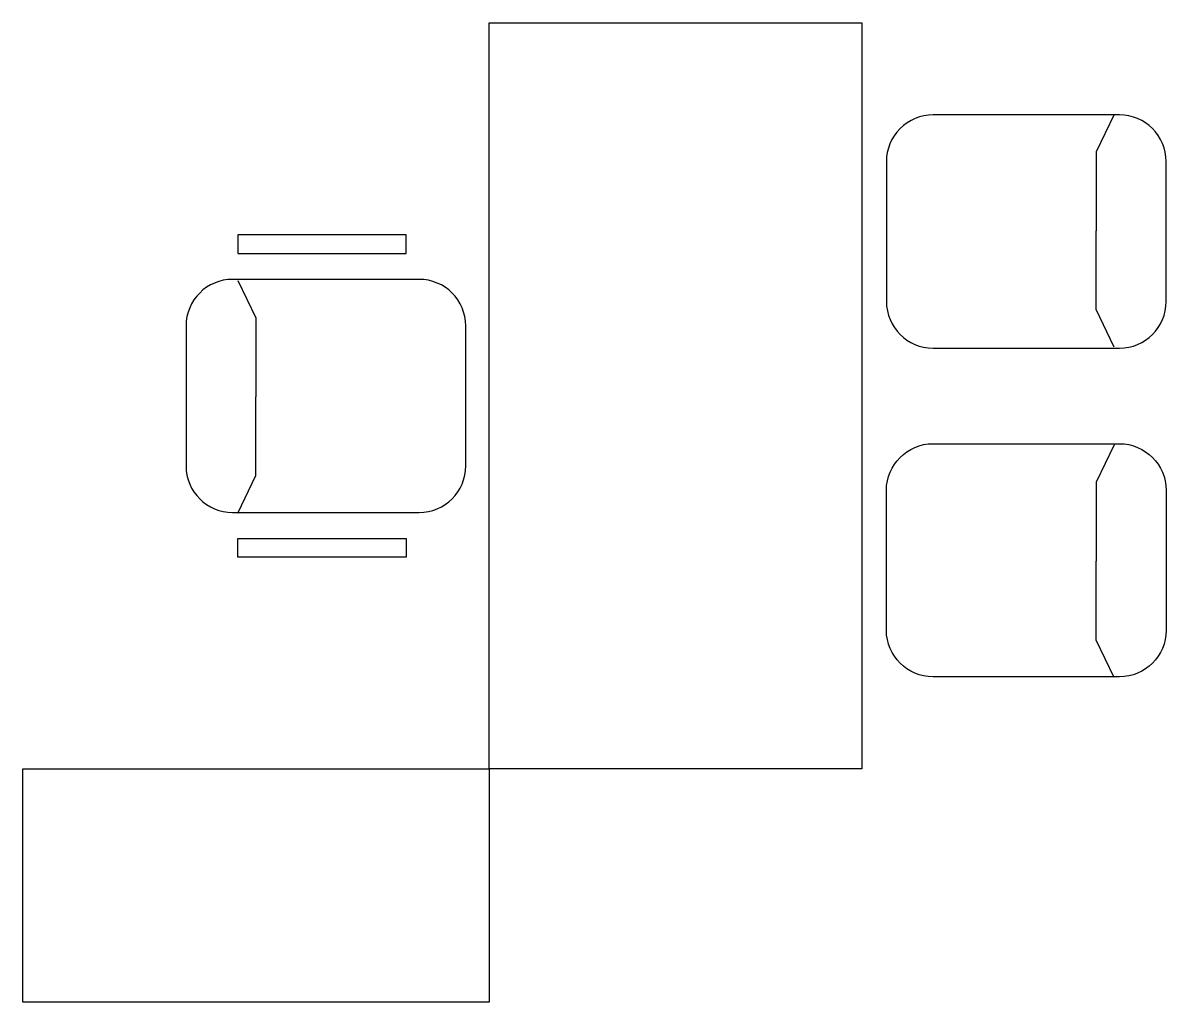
# Model space of a CAD drawing. Extents: x -1 to 1.45, y -1.3 to 0.8.
import ezdxf

# ---------------------------------------------------------------- set-up
doc = ezdxf.new("R2010")
doc.units = 0
doc.layers.get('0').update_dxf_attribs({"linetype": 'CONTINUOUS'})

# ---------------------------------------------------------------- blocks, each defined once
blk = doc.blocks.new('M-CAD5P')
for p, q in [((-0.4888, 0.3456), (-0.4888, 0.3056)), ((-0.1275, 0.3456), (-0.4888, 0.3456)), ((-0.1275, 0.3056), (-0.1275, 0.3456)), ((-0.4888, 0.3056), (-0.1275, 0.3056)), ((-0.1, 0.25), (-0.5, 0.25)), ((-0.4888, 0.2477), (-0.4503, 0.1675)), ((-0.6, 0.15), (-0.6, -0.15)), ((-0.4503, 0.1675), (-0.4503, -0.0018)), ((0, -0.15), (0, 0.15)), ((-0.4503, -0.171), (-0.4503, -0.0018)), ((-0.4888, -0.2512), (-0.4503, -0.171)), ((-0.5, -0.25), (-0.1, -0.25)), ((-0.4888, -0.3456), (-0.4888, -0.3056)), ((-0.4888, -0.3056), (-0.1275, -0.3056)), ((-0.1275, -0.3056), (-0.1275, -0.3456)), ((-0.1275, -0.3456), (-0.4888, -0.3456))]:
    blk.add_line(p, q)
for centre, start, end in [((-0.5, 0.15), 90, 180), ((-0.1, 0.15), 0, 90), ((-0.5, -0.15), 180, 270), ((-0.1, -0.15), 270, 0)]:
    blk.add_arc(centre, 0.1, start, end)
blk = doc.blocks.new('M-CAD4P')
for p, q in [((-0.1, 0.25), (-0.5, 0.25)), ((-0.4888, 0.2477), (-0.4503, 0.1675)), ((-0.6, 0.15), (-0.6, -0.15)), ((-0.4503, 0.1675), (-0.4503, -0.0018)), ((0, -0.15), (0, 0.15)), ((-0.4503, -0.171), (-0.4503, -0.0018)), ((-0.4888, -0.2512), (-0.4503, -0.171)), ((-0.5, -0.25), (-0.1, -0.25))]:
    blk.add_line(p, q)
for centre, start, end in [((-0.5, 0.15), 90, 180), ((-0.1, 0.15), 0, 90), ((-0.5, -0.15), 180, 270), ((-0.1, -0.15), 270, 0)]:
    blk.add_arc(centre, 0.1, start, end)

msp = doc.modelspace()

# ---------------------------------------------------------------- linework, layer by layer
at = {"color": 0}
for points in [[(0.8, 0.8), (0.8, -0.8), (0, -0.8), (0, 0.8)], [(0, -0.8), (0, -1.3), (-1, -1.3), (-1, -0.8)]]:
    msp.add_lwpolyline(points, close=True, dxfattribs=at)

# ---------------------------------------------------------------- block references
at = {"color": 0, "rotation": 180}
msp.add_blockref('M-CAD4P', (0.8524, 0.3525), dxfattribs=at)
at = {"color": 0}
msp.add_blockref('M-CAD5P', (-0.05, 0), dxfattribs=at)
at = {"color": 0, "xscale": -1}
msp.add_blockref('M-CAD4P', (0.8524, -0.3525), dxfattribs=at)

doc.saveas('drawing.dxf')
